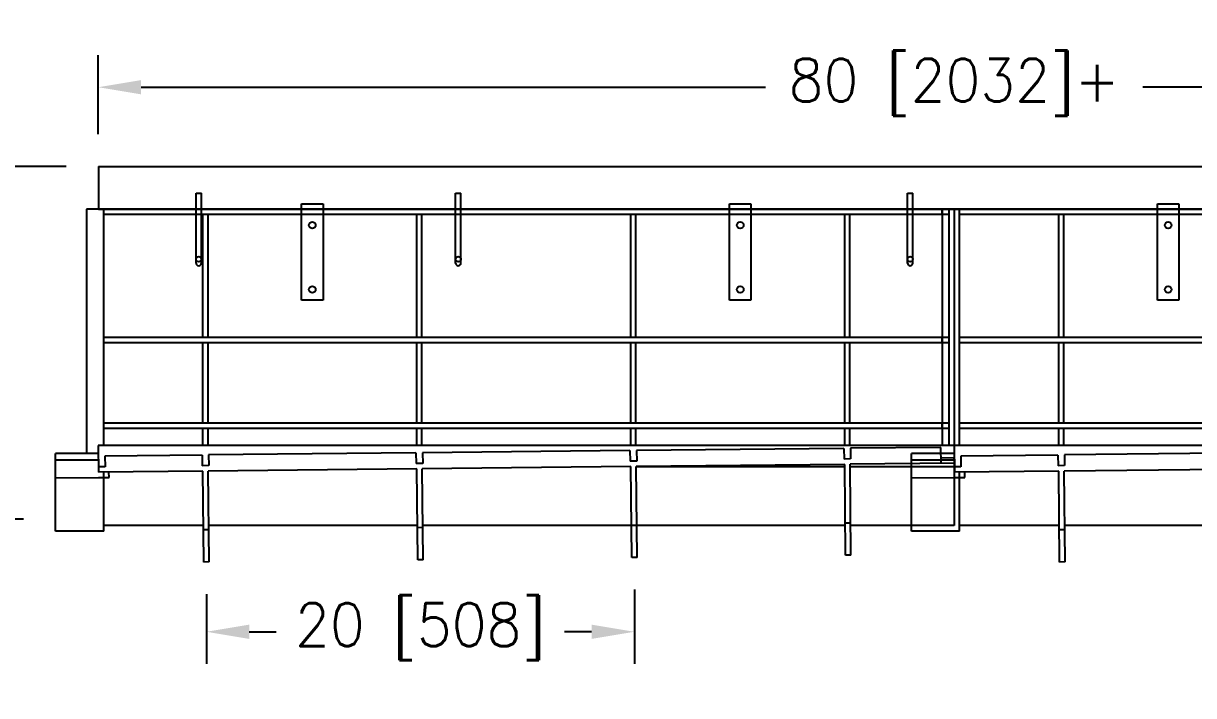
# Model space of a CAD drawing. Extents: x -2 to 148, y 0 to 64.
# Drawn here: x 58.4 to 113.1, y 1.8 to 33.2 of the extents above; entities that cross this region are included whole.
import ezdxf

# ---------------------------------------------------------------- set-up
doc = ezdxf.new("R2010")
doc.units = 0
doc.header["$LTSCALE"] = 0.75
doc.header["$MEASUREMENT"] = 0
doc.linetypes.add('HIDDEN', pattern=[0.375, 0.25, -0.125])
doc.layers.get('0').update_dxf_attribs({"linetype": 'CONTINUOUS'})
doc.layers.get('DEFPOINTS').update_dxf_attribs({"linetype": 'CONTINUOUS'})
for name, color, linetype in [('BASE', 7, 'CONTINUOUS'), ('FRAME', 7, 'CONTINUOUS'), ('SIDEWALL', 7, 'CONTINUOUS')]:
    doc.layers.add(name, color=color, linetype=linetype)
doc.styles.add('Sales', font='romans.shx', dxfattribs={"width": 0.95})
doc.dimstyles.new('Sales Drawing', dxfattribs={"dimscale": 4, "dimtxt": 0.5, "dimasz": 0.5, "dimexe": 0.375, "dimexo": 0.375, "dimgap": 0.09, "dimtad": 0, "dimtih": 1, "dimtoh": 1, "dimdec": 4, "dimzin": 0, "dimdsep": 46, "dimlunit": 5, "dimtxsty": 'Sales', "dimcen": 0.09, "dimclrd": 256, "dimclre": 256, "dimadec": 0, "dimazin": 0, "dimtfac": 0.95, "dimtdec": 4, "dimtofl": 0, "dimtmove": 0, "dimatfit": 3, "dimfxl": 0, "dimtolj": 1, "dimtzin": 0, "dimlwd": -1, "dimlwe": -1, "dimarcsym": 0})

# ---------------------------------------------------------------- blocks, each defined once
blk = doc.blocks.new('*D0')
for p, q in [((86.953, 6.709), (86.953, 3.24)), ((66.954, 6.501), (66.954, 3.24)), ((68.954, 4.74), (70.215, 4.74)), ((84.953, 4.74), (83.692, 4.74))]:
    blk.add_line(p, q)
for points in [[(68.954, 5.073), (68.954, 4.406), (66.954, 4.74)], [(84.953, 5.073), (84.953, 4.406), (86.953, 4.74)]]:
    blk.add_solid(points)
at = {"layer": 'DEFPOINTS', "color": 0}
for p in [(86.953, 8.209), (66.954, 8.001), (86.953, 4.74)]:
    blk.add_point(p, dxfattribs=at)
at = {"color": 0, "insert": (76.954, 4.74), "char_height": 2, "attachment_point": 5, "style": 'Sales'}
blk.add_mtext('\\A1;20 [508]', dxfattribs=at)
blk = doc.blocks.new('*D1')
for p, q in [((61.902, 27.988), (61.902, 31.687)), ((141.902, 27.988), (141.902, 31.687)), ((63.902, 30.187), (93.083, 30.187)), ((139.902, 30.187), (110.722, 30.187))]:
    blk.add_line(p, q)
for points in [[(63.902, 30.52), (63.902, 29.854), (61.902, 30.187)], [(139.902, 30.52), (139.902, 29.854), (141.902, 30.187)]]:
    blk.add_solid(points)
at = {"layer": 'DEFPOINTS', "color": 0}
for p in [(141.902, 30.187), (61.902, 26.488), (141.902, 26.488)]:
    blk.add_point(p, dxfattribs=at)
at = {"color": 0, "insert": (101.902, 30.187), "char_height": 2, "attachment_point": 5, "style": 'Sales'}
blk.add_mtext('\\A1;80 [2032]+', dxfattribs=at)
blk = doc.blocks.new('*D2')
for p, q in [((60.402, 26.488), (52.876, 26.488)), ((54.376, 24.488), (54.376, 19.794)), ((54.376, 12), (54.376, 16.693)), ((58.402, 10), (52.876, 10))]:
    blk.add_line(p, q)
for points in [[(54.043, 24.488), (54.709, 24.488), (54.376, 26.488)], [(54.043, 12), (54.709, 12), (54.376, 10)]]:
    blk.add_solid(points)
at = {"layer": 'DEFPOINTS', "color": 0}
for p in [(61.902, 26.488), (54.376, 10), (59.902, 10)]:
    blk.add_point(p, dxfattribs=at)
at = {"color": 0, "insert": (54.376, 18.244), "char_height": 2, "attachment_point": 5, "style": 'Sales'}
blk.add_mtext("\\A1;'A'", dxfattribs=at)

msp = doc.modelspace()

# ---------------------------------------------------------------- linework, layer by layer
at = {"layer": 'BASE', "linetype": 'Continuous'}
for p, q in [((61.89727, 13.44906), (61.91027, 12.19907)), ((101.90247, 13.44906), (61.89727, 13.44906)), ((86.74613, 13.2074), (77.05665, 13.10663)), ((86.74613, 13.2074), (86.75133, 12.70743)), ((96.74559, 13.31139), (87.05611, 13.21063)), ((87.05611, 13.21063), (87.06131, 12.71065)), ((96.74559, 13.31139), (96.75079, 12.81142)), ((101.28034, 13.35855), (97.05557, 13.31462)), ((97.05557, 13.31462), (97.06077, 12.81464)), ((101.28814, 12.60859), (101.28034, 13.35855)), ((101.89727, 13.44906), (101.91027, 12.19907)), ((141.90247, 13.44906), (101.89727, 13.44906)), ((101.90247, 13.44906), (101.90247, 12.865)), ((59.90247, 9.44877), (59.90247, 13.06902)), ((61.90123, 13.06902), (59.90247, 13.06902)), ((61.90447, 12.75672), (59.90247, 12.75672)), ((66.74721, 12.99942), (62.21246, 12.95226)), ((62.21246, 12.95226), (62.21766, 12.45228)), ((66.74721, 12.99942), (66.75241, 12.49944)), ((76.74667, 13.10341), (67.0572, 13.00264)), ((67.0572, 13.00264), (67.06239, 12.50267)), ((76.74667, 13.10341), (76.75187, 12.60344)), ((77.06185, 12.60666), (76.75187, 12.60344)), ((77.05665, 13.10663), (77.06185, 12.60666)), ((87.06131, 12.71065), (86.75133, 12.70743)), ((97.06077, 12.81464), (96.75079, 12.81142)), ((101.90811, 12.61504), (97.03337, 12.56435)), ((99.90247, 9.44877), (99.90247, 13.06902)), ((101.90123, 13.06902), (99.90247, 13.06902)), ((101.90447, 12.75672), (99.90247, 12.75672)), ((101.90551, 12.86503), (101.28554, 12.85858)), ((101.90247, 12.61504), (101.90247, 9.69887)), ((101.90811, 12.61504), (101.90551, 12.86503)), ((106.74721, 12.99942), (102.21246, 12.95226)), ((102.21246, 12.95226), (102.21766, 12.45228)), ((106.74721, 12.99942), (106.75241, 12.49944)), ((116.74667, 13.10341), (107.0572, 13.00264)), ((107.0572, 13.00264), (107.06239, 12.50267)), ((62.21766, 12.45228), (61.90767, 12.44906)), ((66.78501, 12.24977), (61.91027, 12.19907)), ((62.15247, 9.44877), (62.15247, 12.20159)), ((67.06239, 12.50267), (66.75241, 12.49944)), ((66.82921, 8), (66.78501, 12.24977)), ((76.78447, 12.35376), (67.035, 12.25237)), ((67.07919, 8.0026), (67.035, 12.25237)), ((76.82867, 8.10399), (76.78447, 12.35376)), ((86.78393, 12.45775), (77.03446, 12.35636)), ((77.07865, 8.10659), (77.03446, 12.35636)), ((86.82812, 8.20798), (86.78393, 12.45775)), ((96.78339, 12.56175), (87.03391, 12.46035)), ((87.07811, 8.21058), (87.03391, 12.46035)), ((96.78456, 12.44906), (87.03403, 12.44906)), ((96.82758, 8.31198), (96.78339, 12.56175)), ((97.07757, 8.31458), (97.03337, 12.56435)), ((101.90247, 12.44906), (97.03457, 12.44906)), ((102.21766, 12.45228), (101.90767, 12.44906)), ((106.78501, 12.24977), (101.91027, 12.19907)), ((102.15247, 9.44877), (102.15247, 12.20159)), ((107.06239, 12.50267), (106.75241, 12.49944)), ((106.82921, 8), (106.78501, 12.24977)), ((116.78447, 12.35376), (107.035, 12.25237)), ((107.07919, 8.0026), (107.035, 12.25237)), ((62.15247, 9.44877), (59.90247, 9.44877)), ((66.81138, 9.69877), (62.15247, 9.69877)), ((67.06359, 9.50252), (66.81361, 9.49992)), ((76.81192, 9.69877), (67.06139, 9.69877)), ((77.06305, 9.60651), (76.81307, 9.60391)), ((86.81246, 9.69877), (77.06193, 9.69877)), ((87.06251, 9.7105), (86.81253, 9.7079)), ((96.813, 9.69877), (87.06247, 9.69877)), ((97.06197, 9.81449), (96.81199, 9.81189)), ((101.90247, 9.69877), (97.06301, 9.69877)), ((102.15247, 9.44877), (99.90247, 9.44877)), ((106.81138, 9.69877), (102.15247, 9.69877)), ((107.06359, 9.50252), (106.81361, 9.49992)), ((116.81192, 9.69877), (107.06139, 9.69877)), ((87.07811, 8.21058), (86.82812, 8.20798)), ((97.07757, 8.31458), (96.82758, 8.31198)), ((67.07919, 8.0026), (66.82921, 8)), ((77.07865, 8.10659), (76.82867, 8.10399)), ((107.07919, 8.0026), (106.82921, 8))]:
    msp.add_line(p, q, dxfattribs=at)
at = {"layer": 'BASE'}
for p, q in [((62.40246, 11.95418), (62.39986, 12.20417)), ((102.40246, 11.95418), (102.39986, 12.20417)), ((59.90247, 11.92818), (62.40246, 11.95418)), ((61.90247, 11.94898), (62.15246, 11.95158)), ((62.15247, 11.95158), (62.40246, 11.95418)), ((99.90247, 11.92818), (102.40246, 11.95418)), ((101.90247, 11.94898), (102.15246, 11.95158)), ((102.15247, 11.95158), (102.40246, 11.95418))]:
    msp.add_line(p, q, dxfattribs=at)
at = {"layer": 'FRAME'}
for p, q in [((61.90247, 26.48771), (141.90247, 26.48771)), ((61.90247, 26.48771), (61.90247, 24.48771)), ((66.46747, 21.97046), (66.46747, 25.23771)), ((66.46747, 25.23771), (66.71747, 25.23771)), ((66.71747, 21.97046), (66.71747, 25.23771)), ((78.59747, 21.97046), (78.59747, 25.23771)), ((78.59747, 25.23771), (78.84747, 25.23771)), ((78.84747, 21.97046), (78.84747, 25.23771)), ((99.71747, 21.97046), (99.71747, 25.23771)), ((99.71747, 25.23771), (99.96747, 25.23771)), ((99.96747, 21.97046), (99.96747, 25.23771)), ((71.40247, 24.73771), (72.40247, 24.73771)), ((71.40247, 20.23771), (71.40247, 24.73771)), ((72.40247, 24.73771), (72.40247, 20.23771)), ((91.40247, 24.73771), (92.40247, 24.73771)), ((91.40247, 20.23771), (91.40247, 24.73771)), ((92.40247, 24.73771), (92.40247, 20.23771)), ((111.40247, 24.73771), (112.40247, 24.73771)), ((111.40247, 20.23771), (111.40247, 24.73771)), ((112.40247, 24.73771), (112.40247, 20.23771)), ((61.90247, 24.48771), (141.90247, 24.48771)), ((72.40247, 20.23771), (71.40247, 20.23771)), ((92.40247, 20.23771), (91.40247, 20.23771)), ((112.40247, 20.23771), (111.40247, 20.23771))]:
    msp.add_line(p, q, dxfattribs=at)
for centre in [(71.90247, 23.73771), (91.90247, 23.73771), (111.90247, 23.73771), (71.90247, 20.73771), (91.90247, 20.73771), (111.90247, 20.73771)]:
    msp.add_circle(centre, 0.15625, dxfattribs=at)
for centre in [(66.59247, 21.97046), (78.72247, 21.97046), (99.84247, 21.97046)]:
    msp.add_arc(centre, 0.125, 180, 0, dxfattribs=at)
for centre in [(66.59247, 22.15479), (78.72247, 22.15479), (99.84247, 22.15479)]:
    msp.add_ellipse(centre, major_axis=(-0.125, 0), ratio=0.96592583, dxfattribs=at)
at = {"layer": 'SIDEWALL', "linetype": 'Continuous'}
for p, q in [((101.90247, 24.48771), (61.34247, 24.48771)), ((61.34247, 24.48771), (61.34247, 13.06902)), ((62.15247, 13.44906), (62.15247, 24.48771)), ((101.65247, 24.23771), (62.15247, 24.23771)), ((66.77747, 24.23771), (66.77747, 18.48771)), ((67.02747, 18.48771), (67.02747, 24.23771)), ((76.77747, 24.23771), (76.77747, 18.48771)), ((77.02747, 18.48771), (77.02747, 24.23771)), ((86.77747, 24.23771), (86.77747, 18.48771)), ((87.02747, 18.48771), (87.02747, 24.23771)), ((96.77747, 24.23771), (96.77747, 18.48771)), ((97.02747, 18.48771), (97.02747, 24.23771)), ((101.34247, 24.23771), (101.34247, 24.48771)), ((141.90247, 24.48771), (101.34247, 24.48771)), ((101.34247, 24.48771), (101.34247, 13.44906)), ((101.65247, 24.48771), (101.65247, 13.44906)), ((101.90247, 24.48771), (101.90247, 13.44906)), ((102.15247, 13.44906), (102.15247, 24.48771)), ((141.65247, 24.23771), (102.15247, 24.23771)), ((106.77747, 24.23771), (106.77747, 18.48771)), ((107.02747, 18.48771), (107.02747, 24.23771)), ((101.65247, 18.48771), (62.15247, 18.48771)), ((101.65247, 18.23771), (62.15247, 18.23771)), ((66.77747, 18.23771), (66.77747, 14.48771)), ((67.02747, 14.48771), (67.02747, 18.23771)), ((76.77747, 18.23771), (76.77747, 14.48771)), ((77.02747, 14.48771), (77.02747, 18.23771)), ((86.77747, 18.23771), (86.77747, 14.48771)), ((87.02747, 14.48771), (87.02747, 18.23771)), ((96.77747, 18.23771), (96.77747, 14.48771)), ((97.02747, 14.48771), (97.02747, 18.23771)), ((101.34247, 18.23771), (101.34247, 18.48771)), ((141.65247, 18.48771), (102.15247, 18.48771)), ((141.65247, 18.23771), (102.15247, 18.23771)), ((106.77747, 18.23771), (106.77747, 14.48771)), ((107.02747, 14.48771), (107.02747, 18.23771)), ((101.65247, 14.48771), (62.15247, 14.48771)), ((101.65247, 14.23771), (62.15247, 14.23771)), ((66.77747, 14.23771), (66.77747, 13.44906)), ((67.02747, 13.44906), (67.02747, 14.23771)), ((76.77747, 14.23771), (76.77747, 13.44906)), ((77.02747, 13.44906), (77.02747, 14.23771)), ((86.77747, 14.23771), (86.77747, 13.44906)), ((87.02747, 13.44906), (87.02747, 14.23771)), ((96.77747, 14.23771), (96.77747, 13.44906)), ((97.02747, 13.44906), (97.02747, 14.23771)), ((101.34247, 14.23771), (101.34247, 14.48771)), ((141.65247, 14.48771), (102.15247, 14.48771)), ((141.65247, 14.23771), (102.15247, 14.23771)), ((106.77747, 14.23771), (106.77747, 13.44906)), ((107.02747, 13.44906), (107.02747, 14.23771)), ((62.15247, 12.44901), (62.15247, 12.45161)), ((102.15247, 12.44901), (102.15247, 12.45161))]:
    msp.add_line(p, q, dxfattribs=at)
at = {"layer": 'SIDEWALL', "linetype": 'HIDDEN'}
msp.add_line((101.90247, 24.48771), (101.90247, 13.44906), dxfattribs=at)

# ---------------------------------------------------------------- dimensions: what is measured, and where the dimension line sits
dim = msp.add_linear_dim(base=(141.90247, 30.18694), p1=(61.90247, 26.48771), p2=(141.90247, 26.48771), text='<>+', dimstyle='Sales Drawing')
dim.commit()
dim.dimension.update_dxf_attribs({"geometry": '*D1', "text_midpoint": (101.90247, 30.18694)})
dim = msp.add_linear_dim(base=(54.37604, 9.99971), p1=(61.90247, 26.48771), p2=(59.90247, 9.99971), angle=90, text="'A'", dimstyle='Sales Drawing')
dim.commit()
dim.dimension.update_dxf_attribs({"geometry": '*D2', "text_midpoint": (54.37604, 18.24371)})
dim = msp.add_linear_dim(base=(86.95312, 4.73957), p1=(66.9542, 8.0013), p2=(86.95312, 8.20928), dimstyle='Sales Drawing')
dim.commit()
dim.dimension.update_dxf_attribs({"geometry": '*D0', "text_midpoint": (76.95366, 4.73957)})

doc.saveas('drawing.dxf')
